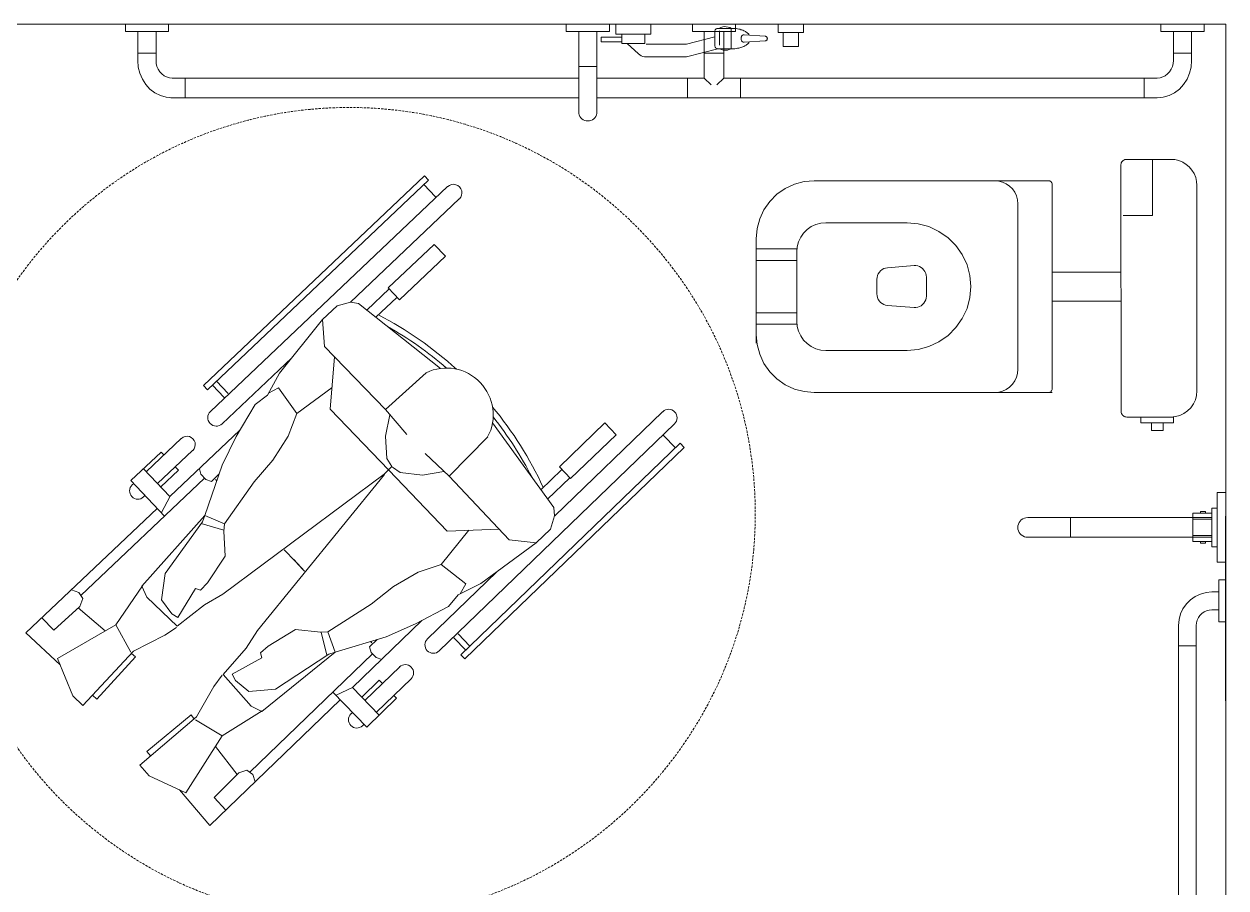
# Model space of a CAD drawing. Extents: x -234346 to 58427, y -132654 to -82394.
# Drawn here: x -63824 to -61752, y -112381 to -110893 of the extents above; entities that cross this region are included whole.
import ezdxf

# ---------------------------------------------------------------- set-up
doc = ezdxf.new("R2010")
doc.units = 0
doc.header["$LTSCALE"] = 8
doc.linetypes.add('TRATTEGGIATA', pattern=[0.75, 0.5, -0.25])
doc.layers.get('0').update_dxf_attribs({"color": 9, "lineweight": 5})
for name, color, linetype, lineweight in [('72_EGR_EQP_TAG', 9, 'Continuous', 5), ('LOADING', 9, 'Continuous', 5), ('SANIT', 9, 'Continuous', 5), ('Walls', 9, 'Continuous', 5)]:
    doc.layers.add(name, color=color, linetype=linetype, lineweight=lineweight)

# ---------------------------------------------------------------- blocks, each defined once
blk = doc.blocks.new('Wheelchair')
for p, q in [((9688.8, 4580.4), (9636.3, 4519)), ((9688.8, 4580.4), (9913.2, 4363.8)), ((9695.9, 4532.4), (9716, 4554.1)), ((9647.3, 4524.1), (9584.2, 4494.7)), ((9709.9, 4426.2), (9647.3, 4524.1)), ((9695.9, 4532.4), (9738.4, 4489.9)), ((9762.6, 4492.4), (9766.7, 4505.2)), ((9584.2, 4494.7), (9568.2, 4476.7)), ((9568.2, 4476.7), (9665.9, 4393.6)), ((9698.4, 4444.2), (9735.9, 4492.5)), ((9738.4, 4489.9), (9752.5, 4485)), ((9752.5, 4485), (9762.6, 4492.4)), ((9968.8, 4285), (9757.7, 4488.8)), ((9586.8, 4461), (9580.1, 4453.2)), ((9580.1, 4453.2), (9656.4, 4390)), ((9709.9, 4426.2), (9663.7, 4398.5)), ((9779.1, 4383.2), (9709.9, 4426.2)), ((9656.4, 4390), (9661.8, 4397.1)), ((9665.9, 4393.6), (9695.8, 4341.1)), ((9900.5, 4350.6), (9959.2, 4411.4)), ((9951.7, 4408.7), (9954.5, 4406)), ((9959.2, 4411.4), (10010.4, 4361.2)), ((9452.6, 4357.1), (9469.8, 4373.8)), ((9469.8, 4373.8), (9557.2, 4280)), ((9759.9, 4375.2), (9711.9, 4320.3)), ((9759.9, 4375.2), (9778.4, 4384.2)), ((9778.4, 4384.2), (9904.8, 4281.6)), ((9933.8, 4386.5), (9932, 4388.3)), ((9934.6, 4342.8), (9980.6, 4390.4)), ((9975.8, 4385.5), (10035.6, 4327.8)), ((9426, 4292.7), (9452.6, 4357.1)), ((9486.4, 4356), (9493.9, 4363)), ((9493.9, 4363), (9560.4, 4289.7)), ((9934.3, 4342.8), (9906.5, 4356.1)), ((9950.7, 4359.5), (9980.6, 4330.3)), ((10015.9, 4307.3), (9956.1, 4365)), ((10010.4, 4361.2), (10005.8, 4356.5)), ((9695.8, 4341.1), (9709.9, 4321.7)), ((9732.8, 4330.6), (9727.3, 4319.9)), ((9732.8, 4330.6), (9756, 4349.7)), ((9756, 4349.7), (9802, 4345.5)), ((9802, 4345.5), (9893.6, 4285.1)), ((9934.7, 4342.9), (10054.3, 4227.4)), ((9980.6, 4330.3), (9986.1, 4336)), ((9751.1, 4275.1), (9711.9, 4320.3)), ((9778.1, 4291.7), (9727.3, 4319.9)), ((9371.6, 4248.8), (9430.7, 4303.9)), ((9526.6, 4234.6), (9426, 4292.7)), ((9560.4, 4289.7), (9553.6, 4283.9)), ((9775.8, 4283), (9778.1, 4291.7)), ((9966.8, 4282.3), (9975.4, 4291.3)), ((9975.4, 4291.3), (9984.9, 4294.4)), ((10121.6, 4286.3), (10128.5, 4293.5)), ((10128.5, 4293.5), (10506.2, 3929)), ((9526.6, 4234.6), (9552.2, 4282)), ((9557.2, 4280), (9611, 4252.4)), ((9770.8, 4244.3), (9751.1, 4275.1)), ((9789, 4271.5), (9775.8, 4283)), ((9836.1, 4243.1), (9789, 4271.5)), ((9890.5, 4287.2), (9880.7, 4247.5)), ((9891.8, 4246.6), (9904.8, 4281.6)), ((9893.6, 4285.1), (9904.8, 4281.6)), ((9904.8, 4281.6), (9992.8, 4255.2)), ((9964, 4272.7), (9966.8, 4282.3)), ((9977.3, 4259.9), (9964, 4272.7)), ((10489.5, 3888.5), (10084.1, 4279.7)), ((10129.9, 4278.3), (10109.5, 4257.2)), ((10137.1, 4271.4), (10116.7, 4250.3)), ((10121.6, 4286.3), (10499.3, 3921.8)), ((9371.6, 4248.8), (9598.1, 4034.2)), ((9611, 4252.4), (9631.1, 4239.2)), ((9879.4, 4247.6), (9836.1, 4243.1)), ((9891.8, 4246.6), (9879.4, 4247.6)), ((9967.7, 4265.7), (9965.5, 4263.4)), ((9992.8, 4255.2), (10043.4, 4233.2)), ((10183.1, 4143.7), (10063.9, 4258.7)), ((9419.9, 4243.9), (9399.1, 4222.7)), ((9419.9, 4243.9), (9464.3, 4203.2)), ((9508.1, 4245.3), (9461.6, 4205.7)), ((9572.7, 4167.4), (9526.6, 4234.6)), ((9579.9, 4186.9), (9632.5, 4237.3)), ((9679.4, 4200.1), (9632.5, 4237.3)), ((9989.6, 3975.8), (9770.8, 4244.3)), ((9966.5, 4198.9), (9891.8, 4246.6)), ((10043.4, 4233.2), (10099.8, 4203.2)), ((9623.1, 4216), (9605.2, 4191.9)), ((9623.1, 4216), (9633.6, 4221.9)), ((9664, 4172.4), (9633.6, 4221.9)), ((9469.8, 4189.4), (9462.9, 4179)), ((9464.3, 4203.2), (9469.8, 4189.4)), ((9579.9, 4186.9), (9571.7, 4168)), ((9605.2, 4191.9), (9611.4, 4146.2)), ((9711.1, 4181.9), (9679.4, 4200.1)), ((10005.5, 4168.6), (9966.5, 4198.9)), ((10099.8, 4203.2), (10116.9, 4183)), ((9462.9, 4179), (9450.3, 4174.3)), ((9679.2, 3982.3), (9466.2, 4184.1)), ((9571.7, 4168), (9679.8, 4046.3)), ((9672.6, 4175.1), (9664, 4172.4)), ((9684.7, 4162.4), (9672.6, 4175.1)), ((9989.1, 3975.3), (9711.1, 4181.9)), ((10047.5, 4143.9), (10005.5, 4168.6)), ((10116.9, 4183), (10155.6, 4163.8)), ((10130.2, 4164), (10120, 4181.2)), ((9611.4, 4146.2), (9675.8, 4057.3)), ((9715.1, 4116.7), (9684.7, 4162.4)), ((10087.4, 4131), (10047.5, 4143.9)), ((10087.4, 4131), (10130.2, 4164)), ((10155.6, 4163.8), (10251.2, 4093.6)), ((9816.8, 4105.4), (9835.9, 4124.9)), ((9851.9, 4142.1), (9833.2, 4122.2)), ((9849, 4139.2), (9835.9, 4124.9)), ((10135, 4071.7), (10087.4, 4131)), ((9712.6, 4073.2), (9715.1, 4116.7)), ((10204.7, 4088.4), (10101.2, 3978.7)), ((10251.2, 4093.6), (10204.7, 4088.4)), ((10251.2, 4093.6), (10275.8, 4069.8)), ((9673.6, 4060.4), (9712.8, 4071.9)), ((9714.2, 4060.8), (9712.6, 4073.2)), ((10097.7, 4073.5), (9997.2, 3968.1)), ((10187.6, 4070.2), (10097.7, 4073.5)), ((10275.8, 4069.8), (10283, 4047)), ((9610.7, 4047.5), (9552.6, 3986.2)), ((9619.9, 4014.1), (9605.4, 4041.3)), ((9675.8, 4057.3), (9679.8, 4046.3)), ((9714.2, 4060.8), (9679.8, 4046.3)), ((9679.8, 4046.3), (9710.1, 3959.6)), ((9765.1, 3988.4), (9714.2, 4060.8)), ((10283, 4047), (10281.4, 4032.7)), ((10469.2, 3867.5), (10283.1, 4047.1)), ((10281.4, 4032.7), (10176, 3886.7)), ((9576.3, 4012.7), (9574.4, 4014.4)), ((9619.9, 4013.8), (9574.4, 3965.8)), ((9619.9, 4013.8), (9740.6, 3899.4)), ((10294.8, 3967.5), (10259.1, 4001.9)), ((10271, 4018.3), (10309.2, 3981.4)), ((9552.6, 3986.2), (9605, 3937.3)), ((9554.9, 3993.8), (9557.7, 3991.1)), ((9659, 3934.2), (9598.7, 3991.4)), ((9604, 3997), (9634.5, 3968.4)), ((9681.9, 3984.4), (9673.3, 3975.3)), ((9691.3, 3987.6), (9681.9, 3984.4)), ((9704.7, 3974.8), (9691.3, 3987.6)), ((9698.5, 3984.2), (9700.7, 3986.4)), ((9797.1, 3950.8), (9765.1, 3988.4)), ((10101.2, 3978.7), (10059.8, 3939.5)), ((10101.2, 3978.7), (10167.6, 3911)), ((10310.6, 3982.9), (10291.2, 3962.7)), ((10389.2, 3907.1), (10310.6, 3982.9)), ((9579.2, 3970.8), (9639.5, 3913.6)), ((9634.5, 3968.4), (9629, 3962.7)), ((9673.3, 3975.3), (9670.6, 3965.7)), ((9710.1, 3959.6), (9734.3, 3910)), ((9896.3, 3862.9), (9997.1, 3968)), ((9989.1, 3975.3), (9986.9, 3977.9)), ((10002.4, 3961.7), (9989.1, 3975.3)), ((10002.4, 3961.7), (9993.9, 3948)), ((9997.1, 3968.1), (9995.9, 3966.7)), ((10002.4, 3961.7), (10003.2, 3962.2)), ((10003.8, 3963), (10017, 3972.2)), ((10017, 3972.2), (10055.4, 3976.6)), ((10055.4, 3976.6), (10092.1, 3970.4)), ((10291.2, 3962.7), (10369.7, 3886.9)), ((9605, 3937.3), (9609.5, 3942)), ((9823.7, 3909.9), (9797.1, 3950.8)), ((9993.9, 3948), (9991.2, 3909.5)), ((10491.3, 3929.5), (10470.9, 3908.4)), ((10499.3, 3921.8), (10506.2, 3929)), ((9734.3, 3910), (9766.8, 3855.1)), ((9838.4, 3870.6), (9823.7, 3909.9)), ((9991.2, 3909.5), (9999, 3873.1)), ((9991.2, 3863.6), (10028.5, 3906.8)), ((10369.7, 3886.9), (10389.2, 3907.1)), ((9830, 3774.5), (9709.7, 3888.4)), ((9689.7, 3867.2), (10098.6, 3479.7)), ((9766.8, 3855.1), (9787.8, 3838.9)), ((9838.4, 3870.6), (9807.3, 3826.4)), ((9899.8, 3825.8), (9838.4, 3870.6)), ((9886.2, 3755.3), (9991.2, 3863.6)), ((9903.6, 3773.2), (9896.3, 3862.9)), ((9991.2, 3863.6), (10061.7, 3800.3)), ((9693.1, 3821.6), (9713.3, 3842.9)), ((9700.4, 3814.7), (9720.5, 3836)), ((9787.8, 3838.9), (9808.6, 3801)), ((9807.3, 3826.4), (9789.7, 3835.8)), ((9684.7, 3829.6), (9677.9, 3822.3)), ((9677.9, 3822.3), (10058.9, 3461.2)), ((9684.7, 3829.6), (10065.8, 3468.5)), ((9808.6, 3801), (9883.1, 3708.7)), ((9945.2, 3681.2), (10086.4, 3793)), ((9883.1, 3708.7), (9886.2, 3755.3)), ((9883.1, 3708.7), (9907.9, 3685.2)), ((9959.2, 3692.3), (9997.7, 3655.7)), ((10011, 3670.7), (9975, 3704.8)), ((9907.9, 3685.2), (9931, 3679)), ((10118.7, 3500.9), (9930.9, 3678.8)), ((9931, 3679), (9945.2, 3681.2)), ((9996.3, 3654.2), (10015.6, 3674.6)), ((10015.6, 3674.6), (10094.8, 3599.5)), ((10075.5, 3579.1), (9996.3, 3654.2)), ((10094.8, 3599.5), (10075.5, 3579.1)), ((10057.7, 3476.1), (10077.9, 3497.4)), ((10065.8, 3468.5), (10058.9, 3461.2))]:
    blk.add_line(p, q)
at = {"linetype": 'TRATTEGGIATA'}
blk.add_circle((9928.9, 4043.3), 700, dxfattribs=at)
for centre, radius, start, end in [((9941.8, 4398.5), 14.2, 46.0147, 226.0147), ((10025.7, 4317.5), 14.2, 226.0147, 46.0147), ((10074, 4269.2), 14.6, 46.0147, 226.0147), ((9564.6, 4004.1), 14.2, 46.5424, 226.5424), ((9694.4, 4260), 626.4, 320.2511, 335.2615), ((9694.4, 4260), 616.4, 321.5411, 333.0972), ((9649.3, 3923.9), 14.2, 226.5424, 46.5424), ((10097.1, 3872.9), 80.1, 316.0147, 28.3763), ((9699.7, 3877.8), 14.6, 46.5424, 226.5424), ((10479.4, 3878), 14.6, 226.0147, 46.0147), ((10096.6, 3872.4), 80.1, 244.1807, 316.5424), ((9692, 4257.4), 626.4, 297.2956, 312.306), ((9692, 4257.4), 616.4, 299.4599, 311.0159), ((10108.7, 3490.3), 14.6, 226.5424, 46.5424)]:
    blk.add_arc(centre, radius, start, end)
blk = doc.blocks.new('1stF')
at = {"layer": 'SANIT', "color": 9}
for p, q in [((-63649.6, -110905.6, 0.1), (-63649.6, -110892.6, 0.1)), ((-63649.6, -110892.6, 0.1), (-63575.4, -110892.6, 0.1)), ((-63575.4, -110905.6, 0.1), (-63649.6, -110905.6, 0.1)), ((-63628.3, -110955.6, 0.1), (-63628.3, -110906.6, 0.1)), ((-63596.7, -110906.6, 0.1), (-63596.7, -110955.6, 0.1)), ((-63575.4, -110892.6, 0.1), (-63575.4, -110905.6, 0.1)), ((-62889.5, -110905.6, 0.1), (-62889.5, -110892.6, 0.1)), ((-62889.5, -110892.6, 0.1), (-62815.2, -110892.6, 0.1)), ((-62815.2, -110905.6, 0.1), (-62889.5, -110905.6, 0.1)), ((-62868.1, -111043.8, 0.1), (-62868.1, -110905.6, 0.1)), ((-62836.6, -110906.6, 0.1), (-62836.6, -111043.8, 0.1)), ((-62815.2, -110892.6, 0.1), (-62815.2, -110905.6, 0.1)), ((-62803.9, -110892.6, 0.1), (-62803.9, -110910, 0.1)), ((-62743.9, -110892.6, 0.1), (-62803.9, -110892.6, 0.1)), ((-62743.9, -110910, 0.1), (-62743.9, -110892.6, 0.1)), ((-62671.9, -110905.6, 0.1), (-62671.9, -110892.6, 0.1)), ((-62671.9, -110892.6, 0.1), (-62597.6, -110892.6, 0.1)), ((-62597.6, -110905.6, 0.1), (-62671.9, -110905.6, 0.1)), ((-62651.7, -110985.6, 0.1), (-62651.7, -110905.6, 0.1)), ((-62633.3, -110904.2, 0.1), (-62633.4, -110905.1, 0.1)), ((-62633.4, -110905.1, 0.1), (-62633.4, -110930.1, 0.1)), ((-62633.1, -110903.4, 0.1), (-62633.3, -110904.2, 0.1)), ((-62632.8, -110902.6, 0.1), (-62633.1, -110903.4, 0.1)), ((-62632.3, -110901.9, 0.1), (-62632.8, -110902.6, 0.1)), ((-62631.6, -110901.3, 0.1), (-62632.3, -110901.9, 0.1)), ((-62630.9, -110900.8, 0.1), (-62631.6, -110901.3, 0.1)), ((-62630.1, -110900.4, 0.1), (-62630.9, -110900.8, 0.1)), ((-62629.3, -110900.2, 0.1), (-62630.1, -110900.4, 0.1)), ((-62628.4, -110900.1, 0.1), (-62629.3, -110900.2, 0.1)), ((-62598.9, -110900.1, 0.1), (-62628.4, -110900.1, 0.1)), ((-62622.8, -110898.5, 0.1), (-62625.6, -110899.9, 0.1)), ((-62625.4, -110904.1, 0.1), (-62625.4, -110929.1, 0.1)), ((-62619.9, -110897.6, 0.1), (-62622.8, -110898.5, 0.1)), ((-62616.8, -110897.1, 0.1), (-62619.9, -110897.6, 0.1)), ((-62617.7, -110905.6, 0.1), (-62617.7, -110985.6, 0.1)), ((-62613.7, -110897.2, 0.1), (-62616.8, -110897.1, 0.1)), ((-62610.6, -110897.7, 0.1), (-62613.7, -110897.2, 0.1)), ((-62607.7, -110898.7, 0.1), (-62610.6, -110897.7, 0.1)), ((-62604.9, -110900.1, 0.1), (-62607.7, -110898.7, 0.1)), ((-62605.3, -110900.1, 0.1), (-62605.3, -110935.1, 0.1)), ((-62598.9, -110900.1, 0.1), (-62596.6, -110900.4, 0.1)), ((-62597.6, -110892.6, 0.1), (-62597.6, -110905.6, 0.1)), ((-62596.6, -110900.4, 0.1), (-62594.4, -110900.8, 0.1)), ((-62594.4, -110900.8, 0.1), (-62592.3, -110901.3, 0.1)), ((-62592.3, -110901.3, 0.1), (-62590.4, -110901.7, 0.1)), ((-62590.4, -110901.7, 0.1), (-62588.5, -110902.3, 0.1)), ((-62588.5, -110902.3, 0.1), (-62586.7, -110902.8, 0.1)), ((-62586.7, -110902.8, 0.1), (-62585, -110903.4, 0.1)), ((-62585, -110903.4, 0.1), (-62583.4, -110904.1, 0.1)), ((-62583.4, -110904.1, 0.1), (-62581.9, -110904.8, 0.1)), ((-62581.9, -110904.8, 0.1), (-62580.6, -110905.6, 0.1)), ((-62580.6, -110905.6, 0.1), (-62579.3, -110906.4, 0.1)), ((-62579.3, -110906.4, 0.1), (-62578.1, -110907.2, 0.1)), ((-62578.1, -110907.2, 0.1), (-62577, -110908.1, 0.1)), ((-62577, -110908.1, 0.1), (-62576, -110909.1, 0.1)), ((-62524.3, -110892.6, 0.1), (-62524.3, -110907.1, 0.1)), ((-62480.3, -110892.6, 0.1), (-62524.3, -110892.6, 0.1)), ((-62524.3, -110907.1, 0.1), (-62480.3, -110907.1, 0.1)), ((-62515.7, -110907.1, 0.1), (-62515.7, -110931.5, 0.1)), ((-62489, -110931.5, 0.1), (-62489, -110907.1, 0.1)), ((-62480.3, -110907.1, 0.1), (-62480.3, -110892.6, 0.1)), ((-61864.4, -110892.6, 0.1), (-61864.4, -110905.6, 0.1)), ((-61790.1, -110892.6, 0.1), (-61864.4, -110892.6, 0.1)), ((-61864.4, -110905.6, 0.1), (-61790.1, -110905.6, 0.1)), ((-61843, -110906.6, 0.1), (-61843, -110955.6, 0.1)), ((-61811.5, -110955.6, 0.1), (-61811.5, -110906.6, 0.1)), ((-61790.1, -110905.6, 0.1), (-61790.1, -110892.6, 0.1)), ((-62793.8, -110915.3, 0.1), (-62829.2, -110915.3, 0.1)), ((-62829.2, -110915.3, 0.1), (-62829.2, -110923.3, 0.1)), ((-62829.2, -110923.3, 0.1), (-62793.8, -110923.3, 0.1)), ((-62803.9, -110910, 0.1), (-62743.9, -110910, 0.1)), ((-62754, -110910, 0.1), (-62793.8, -110910, 0.1)), ((-62793.8, -110910, 0.1), (-62793.8, -110926.3, 0.1)), ((-62793.8, -110923.3, 0.1), (-62793.8, -110915.3, 0.1)), ((-62793.8, -110926.3, 0.1), (-62754, -110926.3, 0.1)), ((-62765.1, -110944.1, 0.1), (-62784.6, -110926.3, 0.1)), ((-62754, -110926.3, 0.1), (-62754, -110910, 0.1)), ((-62682.3, -110927.3, 0.1), (-62751.6, -110927.3, 0.1)), ((-62633.4, -110914.4, 0.1), (-62682.3, -110927.3, 0.1)), ((-62587.9, -110915.2, 0.1), (-62588, -110916.1, 0.1)), ((-62588, -110916.1, 0.1), (-62588, -110919.1, 0.1)), ((-62588, -110919.1, 0.1), (-62587.9, -110920, 0.1)), ((-62587.7, -110914.4, 0.1), (-62587.9, -110915.2, 0.1)), ((-62587.9, -110920, 0.1), (-62587.7, -110920.8, 0.1)), ((-62587.3, -110913.6, 0.1), (-62587.7, -110914.4, 0.1)), ((-62587.7, -110920.8, 0.1), (-62587.3, -110921.6, 0.1)), ((-62586.8, -110912.9, 0.1), (-62587.3, -110913.6, 0.1)), ((-62587.3, -110921.6, 0.1), (-62586.8, -110922.3, 0.1)), ((-62586.2, -110912.3, 0.1), (-62586.8, -110912.9, 0.1)), ((-62586.8, -110922.3, 0.1), (-62586.2, -110922.9, 0.1)), ((-62585.5, -110911.8, 0.1), (-62586.2, -110912.3, 0.1)), ((-62586.2, -110922.9, 0.1), (-62585.5, -110923.4, 0.1)), ((-62584.7, -110911.4, 0.1), (-62585.5, -110911.8, 0.1)), ((-62585.5, -110923.4, 0.1), (-62584.7, -110923.8, 0.1)), ((-62583.9, -110911.2, 0.1), (-62584.7, -110911.4, 0.1)), ((-62584.7, -110923.8, 0.1), (-62583.9, -110924, 0.1)), ((-62583, -110911.1, 0.1), (-62583.9, -110911.2, 0.1)), ((-62583.9, -110924, 0.1), (-62583, -110924.1, 0.1)), ((-62546.9, -110913.7, 0.1), (-62583, -110911.1, 0.1)), ((-62546.9, -110921.5, 0.1), (-62583, -110924.1, 0.1)), ((-62580.6, -110929.6, 0.1), (-62579.3, -110928.8, 0.1)), ((-62579.3, -110928.8, 0.1), (-62578.1, -110928, 0.1)), ((-62578.1, -110928, 0.1), (-62577, -110927.1, 0.1)), ((-62577, -110927.1, 0.1), (-62576, -110926.1, 0.1)), ((-62576, -110909.1, 0.1), (-62575.1, -110910.1, 0.1)), ((-62576, -110926.1, 0.1), (-62575.1, -110925.1, 0.1)), ((-62575.1, -110910.1, 0.1), (-62574.3, -110911.1, 0.1)), ((-62575.1, -110925.1, 0.1), (-62574.3, -110924.1, 0.1)), ((-62546.2, -110913.7, 0.1), (-62546.9, -110913.7, 0.1)), ((-62546.9, -110921.5, 0.1), (-62546.2, -110921.5, 0.1)), ((-62545.5, -110913.9, 0.1), (-62546.2, -110913.7, 0.1)), ((-62546.2, -110921.5, 0.1), (-62545.5, -110921.3, 0.1)), ((-62544.9, -110914.2, 0.1), (-62545.5, -110913.9, 0.1)), ((-62545.5, -110921.3, 0.1), (-62544.9, -110921, 0.1)), ((-62544.3, -110914.6, 0.1), (-62544.9, -110914.2, 0.1)), ((-62544.9, -110921, 0.1), (-62544.3, -110920.6, 0.1)), ((-62543.8, -110915.1, 0.1), (-62544.3, -110914.6, 0.1)), ((-62544.3, -110920.6, 0.1), (-62543.8, -110920.1, 0.1)), ((-62543.4, -110915.6, 0.1), (-62543.8, -110915.1, 0.1)), ((-62543.8, -110920.1, 0.1), (-62543.4, -110919.6, 0.1)), ((-62543.2, -110916.3, 0.1), (-62543.4, -110915.6, 0.1)), ((-62543.4, -110919.6, 0.1), (-62543.2, -110919, 0.1)), ((-62543, -110916.9, 0.1), (-62543.2, -110916.3, 0.1)), ((-62543.2, -110919, 0.1), (-62543, -110918.3, 0.1)), ((-62542.9, -110917.6, 0.1), (-62543, -110916.9, 0.1)), ((-62543, -110918.3, 0.1), (-62542.9, -110917.6, 0.1)), ((-63628.3, -110942.6, 0.1), (-63596.7, -110942.6, 0.1)), ((-62765.1, -110944.1, 0.1), (-62762.7, -110945.9, 0.1)), ((-62762.7, -110945.9, 0.1), (-62760.2, -110947.4, 0.1)), ((-62760.2, -110947.4, 0.1), (-62757.4, -110948.4, 0.1)), ((-62757.4, -110948.4, 0.1), (-62754.6, -110949.1, 0.1)), ((-62754.6, -110949.1, 0.1), (-62751.6, -110949.3, 0.1)), ((-62682.3, -110949.3, 0.1), (-62751.6, -110949.3, 0.1)), ((-62628.4, -110935.1, 0.1), (-62682.3, -110949.3, 0.1)), ((-62651.7, -110942.6, 0.1), (-62617.7, -110942.6, 0.1)), ((-62633.4, -110930.1, 0.1), (-62633.3, -110931, 0.1)), ((-62633.3, -110931, 0.1), (-62633.1, -110931.8, 0.1)), ((-62633.1, -110931.8, 0.1), (-62632.8, -110932.6, 0.1)), ((-62632.8, -110932.6, 0.1), (-62632.3, -110933.3, 0.1)), ((-62632.3, -110933.3, 0.1), (-62631.6, -110933.9, 0.1)), ((-62631.6, -110933.9, 0.1), (-62630.9, -110934.4, 0.1)), ((-62630.9, -110934.4, 0.1), (-62630.1, -110934.8, 0.1)), ((-62630.1, -110934.8, 0.1), (-62629.3, -110935, 0.1)), ((-62629.3, -110935, 0.1), (-62628.4, -110935.1, 0.1)), ((-62628.4, -110935.1, 0.1), (-62598.9, -110935.1, 0.1)), ((-62625.3, -110935.2, 0.1), (-62622.1, -110936.6, 0.1)), ((-62622.1, -110936.6, 0.1), (-62618.8, -110937.4, 0.1)), ((-62618.8, -110937.4, 0.1), (-62615.3, -110937.7, 0.1)), ((-62615.3, -110937.7, 0.1), (-62611.8, -110937.4, 0.1)), ((-62611.8, -110937.4, 0.1), (-62608.5, -110936.5, 0.1)), ((-62608.5, -110936.5, 0.1), (-62605.3, -110935.1, 0.1)), ((-62598.9, -110935.1, 0.1), (-62596.6, -110934.8, 0.1)), ((-62596.6, -110934.8, 0.1), (-62594.4, -110934.4, 0.1)), ((-62594.4, -110934.4, 0.1), (-62592.3, -110934, 0.1)), ((-62592.3, -110934, 0.1), (-62590.4, -110933.5, 0.1)), ((-62590.4, -110933.5, 0.1), (-62588.5, -110933, 0.1)), ((-62588.5, -110933, 0.1), (-62586.7, -110932.4, 0.1)), ((-62586.7, -110932.4, 0.1), (-62585, -110931.8, 0.1)), ((-62585, -110931.8, 0.1), (-62583.4, -110931.1, 0.1)), ((-62583.4, -110931.1, 0.1), (-62581.9, -110930.4, 0.1)), ((-62581.9, -110930.4, 0.1), (-62580.6, -110929.6, 0.1)), ((-62515.7, -110931.5, 0.1), (-62489, -110931.5, 0.1)), ((-61811.5, -110942.6, 0.1), (-61843, -110942.6, 0.1)), ((-63628.3, -110955.6, 0.1), (-63627.4, -110966.7, 0.1)), ((-63627.4, -110966.7, 0.1), (-63624.7, -110977.5, 0.1)), ((-63596.7, -110955.6, 0.1), (-63596.3, -110960.8, 0.1)), ((-63596.3, -110960.8, 0.1), (-63595.1, -110965.9, 0.1)), ((-63595.1, -110965.9, 0.1), (-63593, -110970.6, 0.1)), ((-63593, -110970.6, 0.1), (-63590.2, -110974.9, 0.1)), ((-62868.1, -110965.6, 0.1), (-62836.6, -110965.6, 0.1)), ((-61846.7, -110970.6, 0.1), (-61849.5, -110974.9, 0.1)), ((-61844.7, -110965.9, 0.1), (-61846.7, -110970.6, 0.1)), ((-61843.4, -110960.8, 0.1), (-61844.7, -110965.9, 0.1)), ((-61843, -110955.6, 0.1), (-61843.4, -110960.8, 0.1)), ((-61812.4, -110966.7, 0.1), (-61815.1, -110977.5, 0.1)), ((-61811.5, -110955.6, 0.1), (-61812.4, -110966.7, 0.1)), ((-63624.7, -110977.5, 0.1), (-63620.3, -110987.6, 0.1)), ((-63620.3, -110987.6, 0.1), (-63614.4, -110996.8, 0.1)), ((-63590.2, -110974.9, 0.1), (-63586.8, -110978.6, 0.1)), ((-63586.8, -110978.6, 0.1), (-63582.8, -110981.6, 0.1)), ((-63582.8, -110981.6, 0.1), (-63578.4, -110983.8, 0.1)), ((-63578.4, -110983.8, 0.1), (-63573.7, -110985.2, 0.1)), ((-63573.7, -110985.2, 0.1), (-63568.9, -110985.6, 0.1)), ((-63546.6, -110985.6, 0.1), (-63568.9, -110985.6, 0.1)), ((-63546.6, -110985.6, 0.1), (-62868.1, -110985.6, 0.1)), ((-63546.6, -111019.6, 0.1), (-63546.6, -110985.6, 0.1)), ((-62836.6, -110985.6, 0.1), (-62651.7, -110985.6, 0.1)), ((-62680.4, -110985.6, 0.1), (-62680.4, -111019.6, 0.1)), ((-62651.7, -110985.6, 0.1), (-62639.7, -110997.6, 0.1)), ((-62617.7, -110985.6, 0.1), (-62629.7, -110997.6, 0.1)), ((-61893.1, -110985.8, 0.1), (-62617.7, -110985.8, 0.1)), ((-62589.1, -110985.8, 0.1), (-62589.1, -111019.6, 0.1)), ((-61893.1, -111019.6, 0.1), (-61893.1, -110985.6, 0.1)), ((-61893.1, -110985.6, 0.1), (-61870.9, -110985.6, 0.1)), ((-61866, -110985.2, 0.1), (-61870.9, -110985.6, 0.1)), ((-61861.3, -110983.8, 0.1), (-61866, -110985.2, 0.1)), ((-61856.9, -110981.6, 0.1), (-61861.3, -110983.8, 0.1)), ((-61853, -110978.6, 0.1), (-61856.9, -110981.6, 0.1)), ((-61849.5, -110974.9, 0.1), (-61853, -110978.6, 0.1)), ((-61819.4, -110987.6, 0.1), (-61825.4, -110996.7, 0.1)), ((-61815.1, -110977.5, 0.1), (-61819.4, -110987.6, 0.1)), ((-63614.4, -110996.8, 0.1), (-63607.1, -111004.6, 0.1)), ((-63607.1, -111004.6, 0.1), (-63598.6, -111011, 0.1)), ((-63598.6, -111011, 0.1), (-63589.2, -111015.8, 0.1)), ((-61841.2, -111011, 0.1), (-61850.5, -111015.8, 0.1)), ((-61832.7, -111004.6, 0.1), (-61841.2, -111011, 0.1)), ((-61825.4, -110996.7, 0.1), (-61832.7, -111004.6, 0.1)), ((-63589.2, -111015.8, 0.1), (-63579.2, -111018.6, 0.1)), ((-63579.2, -111018.6, 0.1), (-63568.9, -111019.6, 0.1)), ((-62868.1, -111019.6, 0.1), (-63571, -111019.6, 0.1)), ((-63546.6, -111019.6, 0.1), (-63568.9, -111019.6, 0.1)), ((-62571.7, -111019.6, 0.1), (-62836.6, -111019.6, 0.1)), ((-61893.1, -111019.6, 0.1), (-62808.7, -111019.6, 0.1)), ((-62589.7, -111019.6, 0.1), (-62679.7, -111019.6, 0.1)), ((-61893.1, -111019.6, 0.1), (-61870.9, -111019.6, 0.1)), ((-61860.5, -111018.6, 0.1), (-61870.9, -111019.6, 0.1)), ((-61850.5, -111015.8, 0.1), (-61860.5, -111018.6, 0.1)), ((-62867.9, -111046.6, 0.1), (-62868.1, -111043.8, 0.1)), ((-62867.2, -111049.2, 0.1), (-62867.9, -111046.6, 0.1)), ((-62866, -111051.7, 0.1), (-62867.2, -111049.2, 0.1)), ((-62864.4, -111054, 0.1), (-62866, -111051.7, 0.1)), ((-62838.7, -111051.7, 0.1), (-62840.3, -111054, 0.1)), ((-62837.5, -111049.2, 0.1), (-62838.7, -111051.7, 0.1)), ((-62836.8, -111046.6, 0.1), (-62837.5, -111049.2, 0.1)), ((-62836.6, -111043.8, 0.1), (-62836.8, -111046.6, 0.1)), ((-62862.5, -111055.9, 0.1), (-62864.4, -111054, 0.1)), ((-62860.2, -111057.5, 0.1), (-62862.5, -111055.9, 0.1)), ((-62857.7, -111058.7, 0.1), (-62860.2, -111057.5, 0.1)), ((-62855.1, -111059.4, 0.1), (-62857.7, -111058.7, 0.1)), ((-62852.3, -111059.6, 0.1), (-62855.1, -111059.4, 0.1)), ((-62849.6, -111059.4, 0.1), (-62852.3, -111059.6, 0.1)), ((-62846.9, -111058.7, 0.1), (-62849.6, -111059.4, 0.1)), ((-62844.5, -111057.5, 0.1), (-62846.9, -111058.7, 0.1)), ((-62842.2, -111055.9, 0.1), (-62844.5, -111057.5, 0.1)), ((-62840.3, -111054, 0.1), (-62842.2, -111055.9, 0.1)), ((-61933.2, -111133.2, 0.1), (-61933.5, -111134.9, 0.1)), ((-61933.5, -111134.9, 0.1), (-61933.5, -111136.5, 0.1)), ((-61932.7, -111131.7, 0.1), (-61933.2, -111133.2, 0.1)), ((-61931.9, -111130.3, 0.1), (-61932.7, -111131.7, 0.1)), ((-61930.9, -111129, 0.1), (-61931.9, -111130.3, 0.1)), ((-61929.7, -111127.9, 0.1), (-61930.9, -111129, 0.1)), ((-61928.3, -111127, 0.1), (-61929.7, -111127.9, 0.1)), ((-61926.8, -111126.3, 0.1), (-61928.3, -111127, 0.1)), ((-61925.2, -111125.9, 0.1), (-61926.8, -111126.3, 0.1)), ((-61923.6, -111125.8, 0.1), (-61925.2, -111125.9, 0.1)), ((-61923.6, -111125.8, 0.1), (-61847.3, -111125.8, 0.1)), ((-61886.9, -111125.8, 0.1), (-61890.3, -111125.8, 0.1)), ((-61878.8, -111125.8, 0.1), (-61878.8, -111222.8, 0.1)), ((-61840.3, -111126.3, 0.1), (-61847.3, -111125.8, 0.1)), ((-61833.5, -111128, 0.1), (-61840.3, -111126.3, 0.1)), ((-61826.9, -111130.7, 0.1), (-61833.5, -111128, 0.1)), ((-61820.9, -111134.4, 0.1), (-61826.9, -111130.7, 0.1)), ((-61815.5, -111138.9, 0.1), (-61820.9, -111134.4, 0.1)), ((-61933.1, -111559, 0.1), (-61933.5, -111136.5, 0.1)), ((-61810.9, -111144.3, 0.1), (-61815.5, -111138.9, 0.1)), ((-61807.3, -111150.3, 0.1), (-61810.9, -111144.3, 0.1)), ((-61804.5, -111156.9, 0.1), (-61807.3, -111150.3, 0.1)), ((-61802.9, -111163.7, 0.1), (-61804.5, -111156.9, 0.1)), ((-62512.1, -111175.9, 0.1), (-62526.3, -111185.9, 0.1)), ((-62496.3, -111168.6, 0.1), (-62512.1, -111175.9, 0.1)), ((-62479.4, -111164.1, 0.1), (-62496.3, -111168.6, 0.1)), ((-62462.1, -111162.5, 0.1), (-62479.4, -111164.1, 0.1)), ((-62141.1, -111162.5, 0.1), (-62462.1, -111162.5, 0.1)), ((-62144.1, -111163.1, 0.1), (-62151.1, -111162.5, 0.1)), ((-62137.4, -111164.9, 0.1), (-62144.1, -111163.1, 0.1)), ((-62141.1, -111162.5, 0.1), (-62058.1, -111162.5, 0.1)), ((-62131.1, -111167.9, 0.1), (-62137.4, -111164.9, 0.1)), ((-62125.4, -111171.9, 0.1), (-62131.1, -111167.9, 0.1)), ((-62120.4, -111176.8, 0.1), (-62125.4, -111171.9, 0.1)), ((-62116.4, -111182.5, 0.1), (-62120.4, -111176.8, 0.1)), ((-62099.6, -111162.5, 0.1), (-62058.1, -111162.5, 0.1)), ((-62057, -111162.6, 0.1), (-62058.1, -111162.5, 0.1)), ((-62056, -111162.9, 0.1), (-62057, -111162.6, 0.1)), ((-62055.1, -111163.3, 0.1), (-62056, -111162.9, 0.1)), ((-62054.2, -111163.9, 0.1), (-62055.1, -111163.3, 0.1)), ((-62053.5, -111164.7, 0.1), (-62054.2, -111163.9, 0.1)), ((-62052.9, -111165.5, 0.1), (-62053.5, -111164.7, 0.1)), ((-62052.4, -111166.5, 0.1), (-62052.9, -111165.5, 0.1)), ((-62052.2, -111167.5, 0.1), (-62052.4, -111166.5, 0.1)), ((-62052.1, -111168.5, 0.1), (-62052.2, -111167.5, 0.1)), ((-62052.1, -111521.5, 0.1), (-62052.1, -111168.5, 0.1)), ((-61802.3, -111170.8, 0.1), (-61802.9, -111163.7, 0.1)), ((-61802.3, -111170.8, 0.1), (-61802.3, -111167.3, 0.1)), ((-61802.3, -111524.8, 0.1), (-61802.3, -111170.8, 0.1)), ((-62538.7, -111198.3, 0.1), (-62548.7, -111212.5, 0.1)), ((-62526.3, -111185.9, 0.1), (-62538.7, -111198.3, 0.1)), ((-62113.5, -111188.8, 0.1), (-62116.4, -111182.5, 0.1)), ((-62111.7, -111195.6, 0.1), (-62113.5, -111188.8, 0.1)), ((-62111.1, -111202.5, 0.1), (-62111.7, -111195.6, 0.1)), ((-62548.7, -111212.5, 0.1), (-62556, -111228.3, 0.1)), ((-62111.1, -111487.5, 0.1), (-62111.1, -111202.5, 0.1)), ((-62556, -111228.3, 0.1), (-62560.5, -111245.2, 0.1)), ((-62459.2, -111238, 0.1), (-62467.1, -111241.7, 0.1)), ((-62450.7, -111235.8, 0.1), (-62459.2, -111238, 0.1)), ((-62442.1, -111235, 0.1), (-62450.7, -111235.8, 0.1)), ((-62302.1, -111235, 0.1), (-62442.1, -111235, 0.1)), ((-62283, -111236.7, 0.1), (-62302.1, -111235, 0.1)), ((-62264.4, -111241.7, 0.1), (-62283, -111236.7, 0.1)), ((-61878.8, -111222.8, 0.1), (-61929.3, -111222.8, 0.1)), ((-62560.5, -111245.2, 0.1), (-62562.1, -111262.5, 0.1)), ((-62485.4, -111260, 0.1), (-62489, -111267.9, 0.1)), ((-62480.4, -111252.9, 0.1), (-62485.4, -111260, 0.1)), ((-62474.2, -111246.7, 0.1), (-62480.4, -111252.9, 0.1)), ((-62467.1, -111241.7, 0.1), (-62474.2, -111246.7, 0.1)), ((-62247.1, -111249.8, 0.1), (-62264.4, -111241.7, 0.1)), ((-62231.4, -111260.8, 0.1), (-62247.1, -111249.8, 0.1)), ((-62562.1, -111262.5, 0.1), (-62562.1, -111442.5, 0.1)), ((-62562.1, -111280, 0.1), (-62492.1, -111280, 0.1)), ((-62491.3, -111276.3, 0.1), (-62492.1, -111285, 0.1)), ((-62492.1, -111280, 0.1), (-62492.1, -111410, 0.1)), ((-62489, -111267.9, 0.1), (-62491.3, -111276.3, 0.1)), ((-62217.8, -111274.3, 0.1), (-62231.4, -111260.8, 0.1)), ((-62206.8, -111290, 0.1), (-62217.8, -111274.3, 0.1)), ((-62562.1, -111300, 0.1), (-62492.1, -111300, 0.1)), ((-62198.7, -111307.4, 0.1), (-62206.8, -111290, 0.1)), ((-62349.8, -111320.2, 0.1), (-62351.7, -111322.9, 0.1)), ((-62347.6, -111317.7, 0.1), (-62349.8, -111320.2, 0.1)), ((-62345, -111315.7, 0.1), (-62347.6, -111317.7, 0.1)), ((-62342.1, -111314.1, 0.1), (-62345, -111315.7, 0.1)), ((-62339, -111313, 0.1), (-62342.1, -111314.1, 0.1)), ((-62335.7, -111312.5, 0.1), (-62339, -111313, 0.1)), ((-62290, -111308.8, 0.1), (-62335.7, -111312.5, 0.1)), ((-62286.8, -111308.8, 0.1), (-62290, -111308.8, 0.1)), ((-62283.6, -111309.4, 0.1), (-62286.8, -111308.8, 0.1)), ((-62280.6, -111310.5, 0.1), (-62283.6, -111309.4, 0.1)), ((-62277.7, -111312.1, 0.1), (-62280.6, -111310.5, 0.1)), ((-62275.2, -111314.1, 0.1), (-62277.7, -111312.1, 0.1)), ((-62273, -111316.5, 0.1), (-62275.2, -111314.1, 0.1)), ((-62271.2, -111319.2, 0.1), (-62273, -111316.5, 0.1)), ((-62269.9, -111322.2, 0.1), (-62271.2, -111319.2, 0.1)), ((-62269.1, -111325.3, 0.1), (-62269.9, -111322.2, 0.1)), ((-62193.7, -111325.9, 0.1), (-62198.7, -111307.4, 0.1)), ((-62052.1, -111320, 0.1), (-61933.4, -111320, 0.1)), ((-62353.8, -111329.1, 0.1), (-62354.1, -111332.4, 0.1)), ((-62354.1, -111332.4, 0.1), (-62354.1, -111357.6, 0.1)), ((-62353, -111325.9, 0.1), (-62353.8, -111329.1, 0.1)), ((-62351.7, -111322.9, 0.1), (-62353, -111325.9, 0.1)), ((-62268.8, -111328.5, 0.1), (-62269.1, -111325.3, 0.1)), ((-62268.8, -111328.5, 0.1), (-62268.8, -111361.6, 0.1)), ((-62192.1, -111345, 0.1), (-62193.7, -111325.9, 0.1)), ((-62354.1, -111357.6, 0.1), (-62353.8, -111360.9, 0.1)), ((-62353.8, -111360.9, 0.1), (-62353, -111364.1, 0.1)), ((-62353, -111364.1, 0.1), (-62351.7, -111367.1, 0.1)), ((-62269.1, -111364.8, 0.1), (-62268.8, -111361.6, 0.1)), ((-62198.7, -111382.7, 0.1), (-62193.7, -111364.1, 0.1)), ((-62193.7, -111364.1, 0.1), (-62192.1, -111345, 0.1)), ((-62351.7, -111367.1, 0.1), (-62349.8, -111369.9, 0.1)), ((-62349.8, -111369.9, 0.1), (-62347.6, -111372.3, 0.1)), ((-62347.6, -111372.3, 0.1), (-62345, -111374.4, 0.1)), ((-62345, -111374.4, 0.1), (-62342.1, -111375.9, 0.1)), ((-62342.1, -111375.9, 0.1), (-62339, -111377, 0.1)), ((-62339, -111377, 0.1), (-62335.7, -111377.6, 0.1)), ((-62290, -111381.3, 0.1), (-62335.7, -111377.6, 0.1)), ((-62290, -111381.3, 0.1), (-62286.8, -111381.2, 0.1)), ((-62286.8, -111381.2, 0.1), (-62283.6, -111380.6, 0.1)), ((-62283.6, -111380.6, 0.1), (-62280.6, -111379.5, 0.1)), ((-62280.6, -111379.5, 0.1), (-62277.7, -111378, 0.1)), ((-62277.7, -111378, 0.1), (-62275.2, -111376, 0.1)), ((-62275.2, -111376, 0.1), (-62273, -111373.6, 0.1)), ((-62273, -111373.6, 0.1), (-62271.2, -111370.9, 0.1)), ((-62271.2, -111370.9, 0.1), (-62269.9, -111367.9, 0.1)), ((-62269.9, -111367.9, 0.1), (-62269.1, -111364.8, 0.1)), ((-62206.8, -111400, 0.1), (-62198.7, -111382.7, 0.1)), ((-62052.1, -111370, 0.1), (-61933.3, -111370, 0.1)), ((-62562.1, -111390, 0.1), (-62492.1, -111390, 0.1)), ((-62492.1, -111405, 0.1), (-62491.3, -111413.7, 0.1)), ((-62217.8, -111415.7, 0.1), (-62206.8, -111400, 0.1)), ((-62562.1, -111410, 0.1), (-62492.1, -111410, 0.1)), ((-62491.3, -111413.7, 0.1), (-62489, -111422.1, 0.1)), ((-62489, -111422.1, 0.1), (-62485.4, -111430, 0.1)), ((-62231.4, -111429.3, 0.1), (-62217.8, -111415.7, 0.1)), ((-62562.1, -111427.5, 0.1), (-62560.5, -111444.9, 0.1)), ((-62560.5, -111444.9, 0.1), (-62556, -111461.7, 0.1)), ((-62485.4, -111430, 0.1), (-62480.4, -111437.2, 0.1)), ((-62480.4, -111437.2, 0.1), (-62474.2, -111443.3, 0.1)), ((-62474.2, -111443.3, 0.1), (-62467.1, -111448.3, 0.1)), ((-62264.4, -111448.4, 0.1), (-62247.1, -111440.3, 0.1)), ((-62247.1, -111440.3, 0.1), (-62231.4, -111429.3, 0.1)), ((-62556, -111461.7, 0.1), (-62548.7, -111477.5, 0.1)), ((-62467.1, -111448.3, 0.1), (-62459.2, -111452, 0.1)), ((-62459.2, -111452, 0.1), (-62450.7, -111454.3, 0.1)), ((-62450.7, -111454.3, 0.1), (-62442.1, -111455, 0.1)), ((-62302.1, -111455, 0.1), (-62442.1, -111455, 0.1)), ((-62302.1, -111455, 0.1), (-62283, -111453.4, 0.1)), ((-62283, -111453.4, 0.1), (-62264.4, -111448.4, 0.1)), ((-62548.7, -111477.5, 0.1), (-62538.7, -111491.8, 0.1)), ((-62111.7, -111494.5, 0.1), (-62111.1, -111487.5, 0.1)), ((-62538.7, -111491.8, 0.1), (-62526.3, -111504.1, 0.1)), ((-62526.3, -111504.1, 0.1), (-62512.1, -111514.1, 0.1)), ((-62120.4, -111513.2, 0.1), (-62116.4, -111507.5, 0.1)), ((-62116.4, -111507.5, 0.1), (-62113.5, -111501.2, 0.1)), ((-62113.5, -111501.2, 0.1), (-62111.7, -111494.5, 0.1)), ((-62512.1, -111514.1, 0.1), (-62496.3, -111521.5, 0.1)), ((-62496.3, -111521.5, 0.1), (-62479.4, -111526, 0.1)), ((-62479.4, -111526, 0.1), (-62462.1, -111527.5, 0.1)), ((-62462.1, -111527.5, 0.1), (-62141.1, -111527.5, 0.1)), ((-62151.1, -111527.5, 0.1), (-62144.1, -111526.9, 0.1)), ((-62144.1, -111526.9, 0.1), (-62137.4, -111525.1, 0.1)), ((-62058.1, -111527.5, 0.1), (-62141.1, -111527.5, 0.1)), ((-62137.4, -111525.1, 0.1), (-62131.1, -111522.2, 0.1)), ((-62131.1, -111522.2, 0.1), (-62125.4, -111518.2, 0.1)), ((-62125.4, -111518.2, 0.1), (-62120.4, -111513.2, 0.1)), ((-62099.6, -111527.5, 0.1), (-62052.1, -111527.5, 0.1)), ((-62058.1, -111527.5, 0.1), (-62057, -111527.4, 0.1)), ((-62057, -111527.4, 0.1), (-62056, -111527.2, 0.1)), ((-62056, -111527.2, 0.1), (-62055.1, -111526.7, 0.1)), ((-62055.1, -111526.7, 0.1), (-62054.2, -111526.1, 0.1)), ((-62054.2, -111526.1, 0.1), (-62053.5, -111525.4, 0.1)), ((-62053.5, -111525.4, 0.1), (-62052.9, -111524.5, 0.1)), ((-62052.9, -111524.5, 0.1), (-62052.4, -111523.6, 0.1)), ((-62052.4, -111523.6, 0.1), (-62052.2, -111522.6, 0.1)), ((-62052.2, -111522.6, 0.1), (-62052.1, -111521.5, 0.1)), ((-61803, -111532.6, 0.1), (-61802.3, -111524.8, 0.1)), ((-61812.9, -111553.7, 0.1), (-61808.4, -111547.3, 0.1)), ((-61808.4, -111547.3, 0.1), (-61805.1, -111540.2, 0.1)), ((-61805.1, -111540.2, 0.1), (-61803, -111532.6, 0.1)), ((-61933.1, -111559.1, 0.1), (-61933.1, -111560.7, 0.1)), ((-61933.1, -111560.7, 0.1), (-61932.8, -111562.3, 0.1)), ((-61932.8, -111562.3, 0.1), (-61932.3, -111563.9, 0.1)), ((-61932.3, -111563.9, 0.1), (-61931.5, -111565.3, 0.1)), ((-61931.5, -111565.3, 0.1), (-61930.5, -111566.6, 0.1)), ((-61930.5, -111566.6, 0.1), (-61929.2, -111567.7, 0.1)), ((-61929.2, -111567.7, 0.1), (-61927.9, -111568.6, 0.1)), ((-61927.9, -111568.6, 0.1), (-61926.4, -111569.2, 0.1)), ((-61926.4, -111569.2, 0.1), (-61924.8, -111569.6, 0.1)), ((-61924.8, -111569.6, 0.1), (-61923.1, -111569.8, 0.1)), ((-61923.1, -111569.8, 0.1), (-61842.8, -111569.8, 0.1)), ((-61899.3, -111569.8, 0.1), (-61899.3, -111579.8, 0.1)), ((-61842.8, -111569.8, 0.1), (-61899.3, -111569.8, 0.1)), ((-61895.3, -111569.8, 0.1), (-61847.3, -111569.8, 0.1)), ((-61847.3, -111569.8, 0.1), (-61839.5, -111569.1, 0.1)), ((-61842.8, -111579.8, 0.1), (-61842.8, -111569.8, 0.1)), ((-61839.5, -111569.1, 0.1), (-61831.9, -111567.1, 0.1)), ((-61831.9, -111567.1, 0.1), (-61824.8, -111563.7, 0.1)), ((-61824.8, -111563.7, 0.1), (-61818.4, -111559.2, 0.1)), ((-61818.4, -111559.2, 0.1), (-61812.9, -111553.7, 0.1)), ((-61899.3, -111579.8, 0.1), (-61842.8, -111579.8, 0.1)), ((-61880.8, -111579.8, 0.1), (-61880.8, -111592.8, 0.1)), ((-61860.3, -111579.8, 0.1), (-61880.8, -111579.8, 0.1)), ((-61860.3, -111592.8, 0.1), (-61860.3, -111579.8, 0.1)), ((-61880.8, -111592.8, 0.1), (-61860.3, -111592.8, 0.1)), ((-61767.3, -111700, 0.1), (-61752.3, -111700, 0.1)), ((-61767.3, -111820, 0.1), (-61767.3, -111700, 0.1)), ((-61809.3, -111743, 0.1), (-61809.3, -111735.7, 0.1)), ((-61809.3, -111735.7, 0.1), (-61776.5, -111735.7, 0.1)), ((-61796.3, -111732.6, 0.1), (-61787.5, -111732.6, 0.1)), ((-61796.3, -111735.7, 0.1), (-61796.3, -111732.6, 0.1)), ((-61787.5, -111735.7, 0.1), (-61796.3, -111735.7, 0.1)), ((-61787.5, -111732.6, 0.1), (-61787.5, -111735.7, 0.1)), ((-61776.5, -111726.6, 0.1), (-61767.3, -111726.6, 0.1)), ((-61776.5, -111793.4, 0.1), (-61776.5, -111726.6, 0.1)), ((-61776.5, -111735.7, 0.1), (-61776.5, -111743, 0.1)), ((-62111.1, -111760, 0.1), (-62110.9, -111757, 0.1)), ((-62110.9, -111757, 0.1), (-62110.1, -111754.2, 0.1)), ((-62110.1, -111754.2, 0.1), (-62108.9, -111751.5, 0.1)), ((-62108.9, -111751.5, 0.1), (-62107.2, -111749.1, 0.1)), ((-62107.2, -111749.1, 0.1), (-62105.1, -111747, 0.1)), ((-62105.1, -111747, 0.1), (-62102.6, -111745.3, 0.1)), ((-62102.6, -111745.3, 0.1), (-62099.9, -111744, 0.1)), ((-62099.9, -111744, 0.1), (-62097.1, -111743.3, 0.1)), ((-62097.1, -111743.3, 0.1), (-62094.1, -111743, 0.1)), ((-62020.5, -111743, 0.1), (-62094.1, -111743, 0.1)), ((-62020.5, -111743, 0.1), (-62020.5, -111777, 0.1)), ((-61776.5, -111743, 0.1), (-62020.5, -111743, 0.1)), ((-61809.3, -111743, 0.1), (-61809.3, -111777, 0.1)), ((-61776.5, -111743, 0.1), (-61809.3, -111743, 0.1)), ((-61809.3, -111746, 0.1), (-61776.5, -111746, 0.1)), ((-61753.1, -112059, 0.1), (-61753.1, -111740.4, 0.1)), ((-62110.9, -111763, 0.1), (-62111.1, -111760, 0.1)), ((-62110.1, -111765.8, 0.1), (-62110.9, -111763, 0.1)), ((-62108.9, -111768.5, 0.1), (-62110.1, -111765.8, 0.1)), ((-62107.2, -111770.9, 0.1), (-62108.9, -111768.5, 0.1)), ((-62105.1, -111773, 0.1), (-62107.2, -111770.9, 0.1)), ((-62102.6, -111774.7, 0.1), (-62105.1, -111773, 0.1)), ((-62099.9, -111776, 0.1), (-62102.6, -111774.7, 0.1)), ((-62097.1, -111776.7, 0.1), (-62099.9, -111776, 0.1)), ((-62094.1, -111777, 0.1), (-62097.1, -111776.7, 0.1)), ((-62020.5, -111777, 0.1), (-62094.1, -111777, 0.1)), ((-61776.5, -111777, 0.1), (-62020.5, -111777, 0.1)), ((-61809.3, -111774, 0.1), (-61776.5, -111774, 0.1)), ((-61809.3, -111777, 0.1), (-61809.3, -111784.3, 0.1)), ((-61776.5, -111777, 0.1), (-61809.3, -111777, 0.1)), ((-61776.5, -111784.3, 0.1), (-61776.5, -111777, 0.1)), ((-61809.3, -111784.3, 0.1), (-61776.5, -111784.3, 0.1)), ((-61796.3, -111784.3, 0.1), (-61796.3, -111787.4, 0.1)), ((-61787.5, -111784.3, 0.1), (-61796.3, -111784.3, 0.1)), ((-61796.3, -111787.4, 0.1), (-61787.5, -111787.4, 0.1)), ((-61787.5, -111787.4, 0.1), (-61787.5, -111784.3, 0.1)), ((-61767.3, -111793.4, 0.1), (-61776.5, -111793.4, 0.1)), ((-61752.3, -111820, 0.1), (-61767.3, -111820, 0.1)), ((-61764.8, -111850.6, 0.1), (-61753.1, -111850.6, 0.1)), ((-61764.8, -111922.6, 0.1), (-61764.8, -111850.6, 0.1)), ((-61753.1, -111850.6, 0.1), (-61753.1, -111922.6, 0.1)), ((-61813.5, -111884.8, 0.1), (-61805.3, -111879.1, 0.1)), ((-61805.3, -111879.1, 0.1), (-61796.2, -111874.8, 0.1)), ((-61796.2, -111874.8, 0.1), (-61786.5, -111872.2, 0.1)), ((-61786.5, -111872.2, 0.1), (-61776.5, -111871.3, 0.1)), ((-61776.5, -111871.3, 0.1), (-61764.8, -111871.3, 0.1)), ((-61830.6, -111909.2, 0.1), (-61826.4, -111900.1, 0.1)), ((-61826.4, -111900.1, 0.1), (-61820.6, -111891.9, 0.1)), ((-61820.6, -111891.9, 0.1), (-61813.5, -111884.8, 0.1)), ((-61785.7, -111903.6, 0.1), (-61781.2, -111902.4, 0.1)), ((-61781.2, -111902.4, 0.1), (-61776.5, -111901.9, 0.1)), ((-61764.8, -111901.9, 0.1), (-61776.5, -111901.9, 0.1)), ((-61834.1, -111928.9, 0.1), (-61833.2, -111918.9, 0.1)), ((-61833.2, -111918.9, 0.1), (-61830.6, -111909.2, 0.1)), ((-61803.1, -111924.3, 0.1), (-61801.8, -111919.7, 0.1)), ((-61801.8, -111919.7, 0.1), (-61799.9, -111915.4, 0.1)), ((-61799.9, -111915.4, 0.1), (-61797.2, -111911.6, 0.1)), ((-61797.2, -111911.6, 0.1), (-61793.8, -111908.3, 0.1)), ((-61793.8, -111908.3, 0.1), (-61790, -111905.6, 0.1)), ((-61790, -111905.6, 0.1), (-61785.7, -111903.6, 0.1)), ((-61753.1, -111922.6, 0.1), (-61764.8, -111922.6, 0.1)), ((-61834.1, -111964, 0.1), (-61834.1, -111928.9, 0.1)), ((-61803.5, -111928.9, 0.1), (-61803.1, -111924.3, 0.1)), ((-61803.5, -111964, 0.1), (-61803.5, -111928.9, 0.1)), ((-61803.5, -111964, 0.1), (-61834.1, -111964, 0.1)), ((-61834.1, -112781.3, 0.1), (-61834.1, -111964, 0.1)), ((-61803.5, -112781.3, 0.1), (-61803.5, -111964, 0.1))]:
    blk.add_line(p, q, dxfattribs=at)
at = {"layer": 'Walls', "color": 9}
for p, q in [((-61752.3, -110892.6, 0.1), (-63952.3, -110892.6, 0.1)), ((-61752.3, -113012.6, 0.1), (-61752.3, -110892.6, 0.1))]:
    blk.add_line(p, q, dxfattribs=at)
at = {"layer": 'LOADING', "color": 9, "xscale": -1, "rotation": 180}
blk.add_blockref('Wheelchair', (-73192.6, -107693.1, 0), dxfattribs=at)
blk.add_blockref('Wheelchair', (-73192.6, -107693.1, 0), dxfattribs=at)

msp = doc.modelspace()

# ---------------------------------------------------------------- block references
at = {"layer": '72_EGR_EQP_TAG'}
msp.add_blockref('1stF', (0, 0), dxfattribs=at)

doc.saveas('drawing.dxf')
